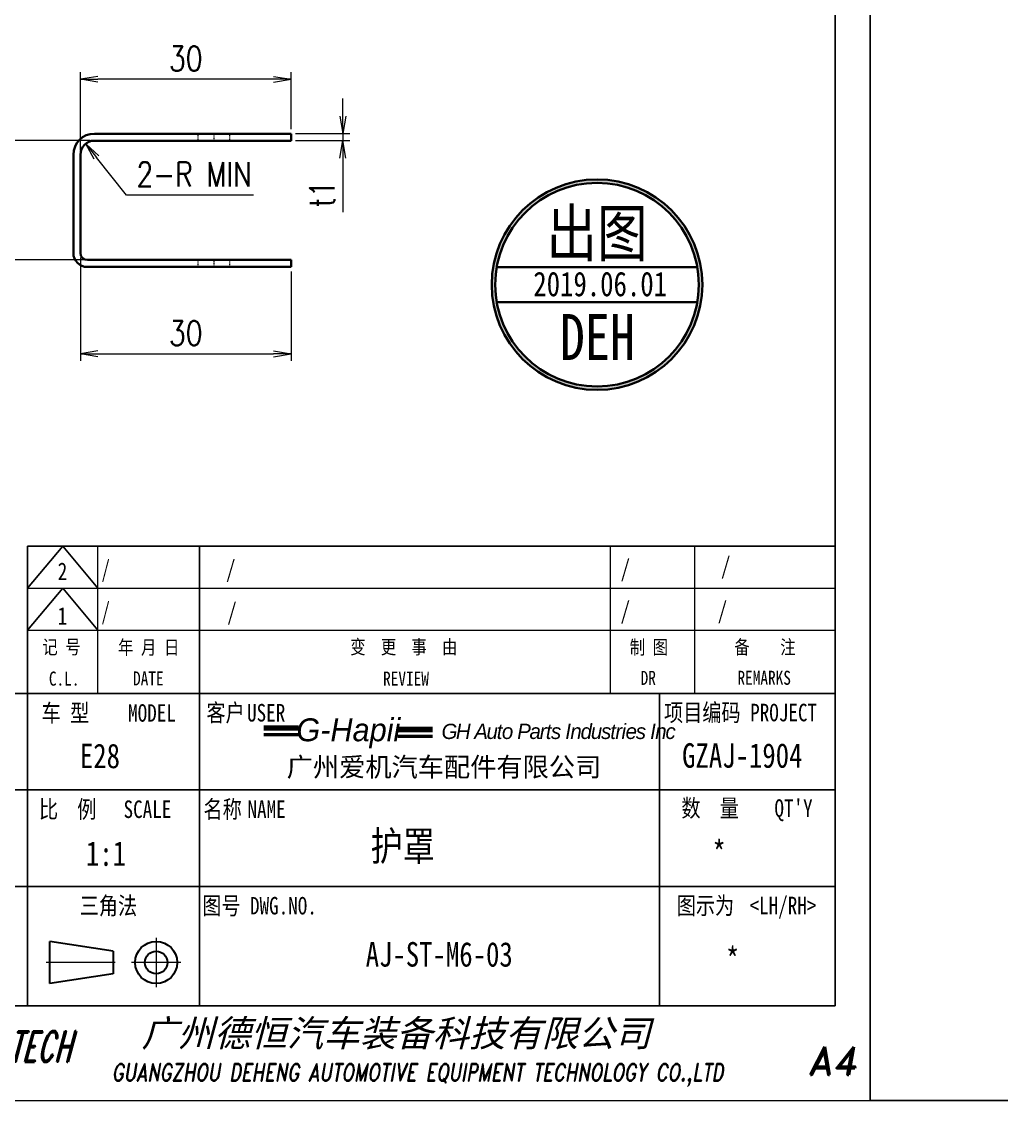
# Model space of a CAD drawing. Header units: millimetres. Extents: x -24576 to 201447, y -42879 to 13513.
# Drawn here: x 39812.7 to 39952.3, y 6233 to 6386.8 of the extents above; entities that cross this region are included whole.
import ezdxf
from ezdxf.enums import TextEntityAlignment as Align

# ---------------------------------------------------------------- set-up
doc = ezdxf.new("R2010")
doc.units = ezdxf.units.MM
doc.header["$LTSCALE"] = 0.5
for name, pattern in [('AM_ISO02W050x2', [3.75, 3, -0.75]), ('AM_ISO08W050x2', [9, 6, -0.75, 1.5, -0.75]), ('CENTER', [50.8, 31.75, -6.35, 6.35, -6.35]), ('DASHDOT', [18.5, 12, -3, 0.5, -3]), ('DASHED', [0.75, 0.5, -0.25])]:
    doc.linetypes.add(name, pattern=pattern)
for name, color, linetype, lineweight in [('DIM', 3, 'Continuous', 20), ('中心线', 2, 'AM_ISO08W050x2', 18), ('印章专用-出图', 1, 'Continuous', 80), ('图框', 7, 'Continuous', 18), ('标注线', 3, 'Continuous', 18), ('虚线', 1, 'AM_ISO02W050x2', 18)]:
    doc.layers.add(name, color=color, linetype=linetype, lineweight=lineweight)
for name, color, linetype in [('图\\M+19E79\\M+195B6\\M+18E9A', 7, 'Continuous'), ('图号', 7, 'Continuous'), ('图名', 7, 'Continuous'), ('数量', 7, 'Continuous'), ('车型', 7, 'Continuous')]:
    doc.layers.add(name, color=color, linetype=linetype)
doc.layers.add('打印', color=7, linetype='Continuous', lineweight=15, plot=False)
doc.layers.add('打印-禁用', color=7, linetype='Continuous', lineweight=15, plot=False)
doc.styles.add('DIM', font='romans.shx', dxfattribs={"width": 0.8, "bigfont": 'bigfont.shx'})
doc.styles.add('GB', font='gbeitc.shx', dxfattribs={"bigfont": 'gbcbig.shx'})
doc.styles.add('STYLE1', font='')
doc.styles.add('国标', font='simfang.ttf', dxfattribs={"width": 0.8})
doc.styles.add('宋体', font='')
doc.styles.add('标题\\M+18E9A', font='romand.shx', dxfattribs={"oblique": 10, "bigfont": 'bigfont.shx'})
doc.styles.get('STYLE1').set_extended_font_data('SimSun')
doc.styles.get('宋体').set_extended_font_data('SimSun')
doc.dimstyles.new('DEH 1-1$0', dxfattribs={"dimtxt": 3.5, "dimasz": 2.5, "dimexe": 1, "dimexo": 0.625, "dimgap": 1.2, "dimtad": 3, "dimzin": 9, "dimdsep": 46, "dimtxsty": 'DIM', "dimblk": 'OPEN', "dimcen": 0, "dimclrd": 8, "dimclre": 8, "dimclrt": 2, "dimazin": 2, "dimtfac": 0.5, "dimtmove": 0, "dimatfit": 3, "dimldrblk": 'OPEN', "dimfxl": 0, "dimtolj": 2, "dimlwd": 13, "dimlwe": 13, "dimarcsym": 0})
doc.dimstyles.new('DEH 1-1$4', dxfattribs={"dimtxt": 3.5, "dimasz": 2.5, "dimexe": 1, "dimexo": 0.625, "dimgap": 1.2, "dimtad": 3, "dimtih": 1, "dimtoh": 1, "dimzin": 9, "dimdsep": 46, "dimtxsty": 'DIM', "dimblk": 'OPEN', "dimcen": 0, "dimclrd": 8, "dimclre": 8, "dimclrt": 2, "dimazin": 2, "dimtfac": 0.5, "dimtofl": 0, "dimtmove": 0, "dimatfit": 3, "dimldrblk": 'OPEN', "dimfxl": 0, "dimtolj": 2, "dimlwd": 13, "dimlwe": 13, "dimarcsym": 0})

# ---------------------------------------------------------------- blocks, each defined once
blk = doc.blocks.new('GZDEH零件A4图框V01版')
at = {"color": 1, "linetype": 'CENTER', "lineweight": 5, "ltscale": 16.256}
for p, q in [((108.3, 23.18), (108.3, 16.14)), ((111.82, 19.66), (104.78, 19.66))]:
    blk.add_line(p, q, dxfattribs=at)
at = {"color": 2, "linetype": 'ByBlock', "lineweight": 30}
for p, q in [((102.17, 21.26), (93.17, 22.66)), ((93.17, 16.66), (93.17, 22.66)), ((102.17, 21.26), (102.17, 18.06)), ((102.17, 18.06), (93.17, 16.66))]:
    blk.add_line(p, q, dxfattribs=at)
at = {"color": 1, "linetype": 'CENTER', "lineweight": 5, "ltscale": 9.144}
blk.add_line((102.47, 19.66), (92.65, 19.66), dxfattribs=at)
at = {"color": 2, "linetype": 'ByBlock', "lineweight": 30}
for radius in [3, 1.6]:
    blk.add_circle((108.3, 19.66), radius, dxfattribs=at)
at = {"layer": '图\\M+19E79\\M+195B6\\M+18E9A', "linetype": 'Continuous'}
for p, q in [((205, 13.5), (205, 292)), ((205, 13.5), (205, 97)), ((90, 79), (205, 79)), ((90, 13.5), (90, 79)), ((25, 13.5), (205, 13.5))]:
    blk.add_line(p, q, dxfattribs=at)
at = {"layer": '图\\M+19E79\\M+195B6\\M+18E9A', "color": 9}
for p, q in [((114.5, 79), (114.5, 13.5)), ((205, 58), (25, 58)), ((114.5, 58), (114.5, 13.5)), ((180, 58), (180, 13.5)), ((25, 44.25), (205, 44.25)), ((25, 30.5), (205, 30.5))]:
    blk.add_line(p, q, dxfattribs=at)
at = {"layer": '图框', "color": 9}
for p, q in [((90, 73), (95, 79)), ((95, 79), (100, 73)), ((100, 58), (100, 79)), ((173, 58), (173, 79)), ((185, 79), (185, 58)), ((90, 73), (205, 73)), ((90, 67), (95, 73)), ((95, 73), (100, 67)), ((90, 67), (205, 67))]:
    blk.add_line(p, q, dxfattribs=at)
at = {"layer": '打印', "linetype": 'Continuous'}
for p, q in [((210, 0), (210, 297)), ((0, 0), (210, 0))]:
    blk.add_line(p, q, dxfattribs=at)
at = {"layer": '图\\M+19E79\\M+195B6\\M+18E9A', "color": 9, "style": '国标', "width": 0.8}
for s, p in [('客户', (118.19, 54)), ('USER', (123.97, 54))]:
    blk.add_text(s, height=2.5, dxfattribs=at).set_placement(p, align=Align.CENTER)
for s, p in [('项目编码 PROJECT', (180.64, 54.03)), ('比  例\u3000', (91.61, 40.25)), ('名称\u3000', (115.05, 40.25)), ('数  量', (183.12, 40.41)), ('SCALE', (103.66, 40.25)), ('NAME', (121.31, 40.25)), ("QT'Y ", (196.37, 40.41)), ('三角法', (97.41, 26.5)), ('图号', (114.87, 26.5)), ('图示为', (182.45, 26.53)), ('<LH/RH>', (192.82, 26.53)), ('DWG.NO.', (121.67, 26.5))]:
    blk.add_text(s, height=2.5, dxfattribs=at).set_placement(p)
for s, p in [('车 型', (95.38, 55.27)), ('MODEL', (107.71, 55.22))]:
    blk.add_text(s, height=2.5, dxfattribs=at).set_placement(p, align=Align.MIDDLE)
at = {"layer": '图\\M+19E79\\M+195B6\\M+18E9A', "color": 7, "lineweight": -3, "style": 'STYLE1', "oblique": 15}
blk.add_text('广州德恒汽车装备科技有限公司', height=3.8, dxfattribs=at).set_placement((106.21, 7.68))
at = {"layer": '图\\M+19E79\\M+195B6\\M+18E9A', "color": 7, "style": '标题\\M+18E9A'}
for s, height, oblique, width, p in [('DEH-TECH', 4.4, 15, 0.6, (86.78, 7.69)), ('GUANGZHOU DEHENG AUTOMOTIVE EQUIPMENT TECHNOLOGY CO.,LTD ', 2.5, 10, 0.75, (146.18, 3.62))]:
    blk.add_text(s, height=height, dxfattribs=dict(at, oblique=oblique, width=width)).set_placement(p, align=Align.MIDDLE)
at = {"layer": '图\\M+19E79\\M+195B6\\M+18E9A', "color": 7, "style": '标题\\M+18E9A', "oblique": 10}
blk.add_text('A4', height=4, dxfattribs=at).set_placement((204.57, 5.66), align=Align.MIDDLE)
at = {"layer": '图框', "color": 9, "style": '国标', "width": 0.8}
for s, p in [('记 号', (94.82, 63.62)), ('年 月 日', (107.24, 63.57)), ('变  更  事  由', (143.58, 63.63)), ('C.L.', (95.2, 59.11)), ('DATE', (107.19, 59.14)), ('REVIEW', (143.89, 59.11))]:
    blk.add_text(s, height=2, dxfattribs=at).set_placement(p, align=Align.CENTER)
for s, p in [('制 图', (178.49, 64.61)), ('备    注', (195.02, 64.64)), ('DR', (178.4, 60.22)), ('REMARKS', (194.91, 60.23))]:
    blk.add_text(s, height=2, dxfattribs=at).set_placement(p, align=Align.MIDDLE)
blk = doc.blocks.new('b2')
at = {"layer": '标注线', "color": 4, "lineweight": -3}
for p, q in [((-73.25, 9.85), (-58.93, 9.85)), ((-73.25, 9.82), (-58.93, 9.82)), ((-73.25, 9.79), (-58.93, 9.79)), ((-73.25, 9.75), (-58.93, 9.75)), ((-73.25, 9.72), (-58.93, 9.72)), ((-73.25, 9.69), (-58.93, 9.69)), ((-73.25, 9.66), (-58.93, 9.66)), ((-73.25, 9.63), (-58.93, 9.63)), ((-73.25, 9.6), (-58.93, 9.6)), ((-73.25, 9.57), (-58.93, 9.57)), ((-73.25, 9.53), (-58.93, 9.53)), ((-73.25, 9.5), (-58.93, 9.5)), ((-73.25, 9.47), (-58.93, 9.47)), ((-73.25, 9.44), (-58.93, 9.44)), ((-73.25, 9.41), (-58.93, 9.41)), ((-73.25, 9.38), (-58.93, 9.38)), ((-73.25, 9.35), (-58.93, 9.35)), ((-73.25, 9.35), (-58.93, 9.35)), ((-73.25, 9.31), (-58.93, 9.31)), ((-73.25, 9.28), (-58.93, 9.28)), ((-73.25, 9.25), (-58.93, 9.25)), ((-73.25, 9.25), (-58.93, 9.25)), ((-73.25, 9.22), (-58.93, 9.22)), ((-73.25, 9.19), (-58.93, 9.19)), ((-73.25, 9.16), (-58.93, 9.16)), ((-73.25, 9.16), (-58.93, 9.16)), ((-73.25, 9.12), (-58.93, 9.12)), ((-73.25, 9.09), (-58.93, 9.09)), ((-73.25, 9.06), (-58.93, 9.06)), ((-73.25, 9.06), (-58.93, 9.06)), ((-73.25, 9.03), (-58.93, 9.03)), ((-73.25, 9), (-58.93, 9)), ((-73.25, 9), (-58.93, 9)), ((-73.25, 8.97), (-58.93, 8.97)), ((-73.25, 8.94), (-58.93, 8.94)), ((-73.25, 8.9), (-58.93, 8.9)), ((-73.25, 8.9), (-58.93, 8.9)), ((-18.06, 9.2), (-3.75, 9.2)), ((-18.06, 9.16), (-3.75, 9.16)), ((-18.06, 9.13), (-3.75, 9.13)), ((-18.06, 9.1), (-3.75, 9.1)), ((-18.06, 9.07), (-3.75, 9.07)), ((-18.06, 9.04), (-3.75, 9.04)), ((-18.06, 9.01), (-3.75, 9.01)), ((-18.06, 8.98), (-3.75, 8.98)), ((-18.06, 8.94), (-3.75, 8.94)), ((-18.06, 8.91), (-3.75, 8.91)), ((-73.25, 8.87), (-58.93, 8.87)), ((-73.25, 8.84), (-58.93, 8.84)), ((-73.25, 8.81), (-58.93, 8.81)), ((-73.25, 8.81), (-58.93, 8.81)), ((-73.25, 8.78), (-58.93, 8.78)), ((-73.25, 8.75), (-58.93, 8.75)), ((-73.25, 8.72), (-58.93, 8.72)), ((-73.25, 8.72), (-58.93, 8.72)), ((-73.25, 8.68), (-58.93, 8.68)), ((-73.25, 8.68), (-58.93, 8.68)), ((-73.25, 8.65), (-58.93, 8.65)), ((-73.25, 8.62), (-58.93, 8.62)), ((-73.25, 8.59), (-58.93, 8.59)), ((-73.25, 8.59), (-58.93, 8.59)), ((-73.25, 8.56), (-58.93, 8.56)), ((-73.25, 8.53), (-58.93, 8.53)), ((-73.25, 8.49), (-58.93, 8.49)), ((-73.25, 8.49), (-58.93, 8.49)), ((-73.25, 8.49), (-58.93, 8.49)), ((-73.25, 8.46), (-58.93, 8.46)), ((-73.25, 8.46), (-58.93, 8.46)), ((-73.25, 8.43), (-58.93, 8.43)), ((-73.25, 8.4), (-58.93, 8.4)), ((-73.25, 8.37), (-58.93, 8.37)), ((-73.25, 8.37), (-58.93, 8.37)), ((-73.25, 8.34), (-58.93, 8.34)), ((-73.25, 8.31), (-58.93, 8.31)), ((-73.25, 8.27), (-58.93, 8.27)), ((-73.25, 6.68), (-58.93, 6.68)), ((-73.25, 6.64), (-58.93, 6.64)), ((-73.25, 6.64), (-58.93, 6.64)), ((-73.25, 6.61), (-58.93, 6.61)), ((-73.25, 6.58), (-58.93, 6.58)), ((-73.25, 6.55), (-58.93, 6.55)), ((-73.25, 6.55), (-58.93, 6.55)), ((-73.25, 6.52), (-58.93, 6.52)), ((-73.25, 6.49), (-58.93, 6.49)), ((-73.25, 6.46), (-58.93, 6.46)), ((-73.25, 6.46), (-58.93, 6.46)), ((-73.25, 6.42), (-58.93, 6.42)), ((-73.25, 6.39), (-58.93, 6.39)), ((-73.25, 6.36), (-58.93, 6.36)), ((-73.25, 6.36), (-58.93, 6.36)), ((-73.25, 6.33), (-58.93, 6.33)), ((-73.25, 6.33), (-58.93, 6.33)), ((-73.25, 6.3), (-58.93, 6.3)), ((-73.25, 6.27), (-58.93, 6.27)), ((-73.25, 6.24), (-58.93, 6.24)), ((-73.25, 6.24), (-58.93, 6.24)), ((-73.25, 6.2), (-58.93, 6.2)), ((-73.25, 6.17), (-58.93, 6.17)), ((-73.25, 6.14), (-58.93, 6.14)), ((-73.25, 6.14), (-58.93, 6.14)), ((-73.25, 6.14), (-58.93, 6.14)), ((-73.25, 6.11), (-58.93, 6.11)), ((-73.25, 6.11), (-58.93, 6.11)), ((-73.25, 6.08), (-58.93, 6.08)), ((-73.25, 6.05), (-58.93, 6.05)), ((-73.25, 6.01), (-58.93, 6.01)), ((-73.25, 6.01), (-58.93, 6.01)), ((-73.25, 5.98), (-58.93, 5.98)), ((-73.25, 5.95), (-58.93, 5.95)), ((-73.25, 5.92), (-58.93, 5.92)), ((-18.06, 8.88), (-3.75, 8.88)), ((-18.06, 8.85), (-3.75, 8.85)), ((-18.06, 8.82), (-3.75, 8.82)), ((-18.06, 8.79), (-3.75, 8.79)), ((-18.06, 8.75), (-3.75, 8.75)), ((-18.06, 8.72), (-3.75, 8.72)), ((-18.06, 8.69), (-3.75, 8.69)), ((-18.06, 8.69), (-3.75, 8.69)), ((-18.06, 8.66), (-3.75, 8.66)), ((-18.06, 8.63), (-3.75, 8.63)), ((-18.06, 8.6), (-3.75, 8.6)), ((-18.06, 8.6), (-3.75, 8.6)), ((-18.06, 8.57), (-3.75, 8.57)), ((-18.06, 8.53), (-3.75, 8.53)), ((-18.06, 8.5), (-3.75, 8.5)), ((-18.06, 8.5), (-3.75, 8.5)), ((-18.06, 8.47), (-3.75, 8.47)), ((-18.06, 8.44), (-3.75, 8.44)), ((-18.06, 8.41), (-3.75, 8.41)), ((-18.06, 8.41), (-3.75, 8.41)), ((-18.06, 8.38), (-3.75, 8.38)), ((-18.06, 8.35), (-3.75, 8.35)), ((-18.06, 8.35), (-3.75, 8.35)), ((-18.06, 8.31), (-3.75, 8.31)), ((-18.06, 8.28), (-3.75, 8.28)), ((-18.06, 8.25), (-3.75, 8.25)), ((-18.06, 8.25), (-3.75, 8.25)), ((-18.06, 8.22), (-3.75, 8.22)), ((-18.06, 8.19), (-3.75, 8.19)), ((-18.06, 8.16), (-3.75, 8.16)), ((-18.06, 8.16), (-3.75, 8.16)), ((-18.06, 8.12), (-3.75, 8.12)), ((-18.06, 8.09), (-3.75, 8.09)), ((-18.06, 8.06), (-3.75, 8.06)), ((-18.06, 8.06), (-3.75, 8.06)), ((-18.06, 8.03), (-3.75, 8.03)), ((-18.06, 8.03), (-3.75, 8.03)), ((-18.06, 8), (-3.75, 8)), ((-18.06, 7.97), (-3.75, 7.97)), ((-18.06, 7.94), (-3.75, 7.94)), ((-18.06, 7.94), (-3.75, 7.94)), ((-18.06, 7.9), (-3.75, 7.9)), ((-18.06, 7.87), (-3.75, 7.87)), ((-18.06, 7.84), (-3.75, 7.84)), ((-18.06, 7.84), (-3.75, 7.84)), ((-18.06, 7.84), (-3.75, 7.84)), ((-18.06, 7.81), (-3.75, 7.81)), ((-18.06, 7.81), (-3.75, 7.81)), ((-18.06, 7.78), (-3.75, 7.78)), ((-18.06, 7.75), (-3.75, 7.75)), ((-18.06, 7.72), (-3.75, 7.72)), ((-18.06, 7.72), (-3.75, 7.72)), ((-18.06, 7.68), (-3.75, 7.68)), ((-18.06, 7.65), (-3.75, 7.65)), ((-18.06, 7.62), (-3.75, 7.62)), ((-18.06, 5.96), (-3.75, 5.96)), ((-18.06, 5.93), (-3.75, 5.93)), ((-18.06, 5.93), (-3.75, 5.93)), ((-18.06, 5.9), (-3.75, 5.9)), ((-18.06, 5.86), (-3.75, 5.86)), ((-18.06, 5.83), (-3.75, 5.83)), ((-18.06, 5.83), (-3.75, 5.83)), ((-18.06, 5.8), (-3.75, 5.8)), ((-18.06, 5.77), (-3.75, 5.77)), ((-18.06, 5.74), (-3.75, 5.74)), ((-18.06, 5.74), (-3.75, 5.74)), ((-18.06, 5.71), (-3.75, 5.71)), ((-18.06, 5.68), (-3.75, 5.68)), ((-18.06, 5.64), (-3.75, 5.64)), ((-18.06, 5.64), (-3.75, 5.64)), ((-18.06, 5.61), (-3.75, 5.61)), ((-18.06, 5.61), (-3.75, 5.61)), ((-18.06, 5.58), (-3.75, 5.58)), ((-18.06, 5.55), (-3.75, 5.55)), ((-18.06, 5.52), (-3.75, 5.52)), ((-18.06, 5.52), (-3.75, 5.52)), ((-18.06, 5.49), (-3.75, 5.49)), ((-18.06, 5.46), (-3.75, 5.46)), ((-18.06, 5.42), (-3.75, 5.42)), ((-18.06, 5.42), (-3.75, 5.42)), ((-18.06, 5.42), (-3.75, 5.42)), ((-18.06, 5.39), (-3.75, 5.39)), ((-18.06, 5.39), (-3.75, 5.39)), ((-18.06, 5.36), (-3.75, 5.36)), ((-18.06, 5.33), (-3.75, 5.33)), ((-18.06, 5.3), (-3.75, 5.3)), ((-18.06, 5.3), (-3.75, 5.3)), ((-18.06, 5.27), (-3.75, 5.27)), ((-18.06, 5.23), (-3.75, 5.23)), ((-18.06, 5.2), (-3.75, 5.2))]:
    blk.add_line(p, q, dxfattribs=at)
at = {"layer": '标注线', "color": 4, "style": '宋体'}
blk.add_text('广州爱机汽车配件有限公司', height=7.92, dxfattribs=at).set_placement((-63.82, -10.99))
at = {"layer": '标注线', "color": 4, "attachment_point": 1, "line_spacing_factor": 0.4, "style": 'GB'}
for s, insert, char_height, width in [('{\\fFZYaoTi|b0|i1|c134|p2;G-Hapii}', (-59.84, 13.02), 9.45, 44.8989), ('{\\fFZYaoTi|b0|i1|c134|p2;\\T0.9;GH Auto Parts Industries Inc}', (0, 10.8), 6.3, 120.1489)]:
    blk.add_mtext(s, dxfattribs=dict(at, insert=insert, char_height=char_height, width=width))
blk = doc.blocks.new('A$C3D6C2CD6')
at = {"layer": 'DIM', "color": 3}
for p, q in [((5, 6), (0, 0)), ((10, 0), (5, 6)), ((0, 0), (10, 0))]:
    blk.add_line(p, q, dxfattribs=at)
blk = doc.blocks.new('_Open')
at = {"color": 0, "linetype": 'ByBlock', "lineweight": -2}
for p, q in [((-1, 0.167), (0, 0)), ((-1, -0.167), (0, 0)), ((0, 0), (-1, 0))]:
    blk.add_line(p, q, dxfattribs=at)
blk = doc.blocks.new('*D13')
at = {"layer": 'Defpoints', "color": 0, "transparency": 16777216}
for p in [(39821.1, 6378.54), (39851.1, 6370.79), (39821.1, 6367.79)]:
    blk.add_point(p, dxfattribs=at)
at = {"layer": '标注线', "color": 8, "lineweight": 13, "transparency": 16777216}
for p, q in [((39821.1, 6368.41), (39821.1, 6379.54)), ((39851.1, 6371.41), (39851.1, 6379.54)), ((39848.6, 6378.54), (39823.6, 6378.54))]:
    blk.add_line(p, q, dxfattribs=at)
at = {"layer": '标注线', "color": 8, "lineweight": 13, "transparency": 16777216, "xscale": 2.5, "yscale": 2.5, "zscale": 2.5, "rotation": 180}
blk.add_blockref('_Open', (39821.1, 6378.54), dxfattribs=at)
at = {"layer": '标注线', "color": 8, "lineweight": 13, "transparency": 16777216, "xscale": 2.5, "yscale": 2.5, "zscale": 2.5}
blk.add_blockref('_Open', (39851.1, 6378.54), dxfattribs=at)
at = {"layer": '标注线', "color": 2, "transparency": 16777216, "insert": (39836.1, 6381.49), "char_height": 3.5, "attachment_point": 5, "style": 'DIM'}
blk.add_mtext('\\A2;30', dxfattribs=at)
blk = doc.blocks.new('*D14')
at = {"layer": 'Defpoints', "color": 0, "transparency": 16777216}
for p in [(39823.1, 6369.79), (39810.19, 6352.79), (39823.1, 6352.79)]:
    blk.add_point(p, dxfattribs=at)
at = {"layer": '标注线', "color": 8, "lineweight": 13, "transparency": 16777216}
for p, q in [((39822.47, 6369.79), (39809.19, 6369.79)), ((39810.19, 6367.29), (39810.19, 6355.29)), ((39822.47, 6352.79), (39809.19, 6352.79))]:
    blk.add_line(p, q, dxfattribs=at)
at = {"layer": '标注线', "color": 8, "lineweight": 13, "transparency": 16777216, "xscale": 2.5, "yscale": 2.5, "zscale": 2.5}
for p, rotation in [((39810.19, 6369.79), 90), ((39810.19, 6352.79), 270)]:
    blk.add_blockref('_Open', p, dxfattribs=dict(at, rotation=rotation))
at = {"layer": '标注线', "color": 2, "transparency": 16777216, "insert": (39807.24, 6361.29), "char_height": 3.5, "attachment_point": 5, "rotation": 90, "style": 'DIM'}
blk.add_mtext('\\A2;17', dxfattribs=at)
blk = doc.blocks.new('*D15')
at = {"layer": 'Defpoints', "color": 0, "transparency": 16777216}
for p in [(39821.1, 6353.79), (39851.1, 6351.79), (39851.1, 6339.4)]:
    blk.add_point(p, dxfattribs=at)
at = {"layer": '标注线', "color": 8, "lineweight": 13, "transparency": 16777216}
for p, q in [((39821.1, 6353.16), (39821.1, 6338.4)), ((39851.1, 6351.16), (39851.1, 6338.4)), ((39823.6, 6339.4), (39848.6, 6339.4))]:
    blk.add_line(p, q, dxfattribs=at)
at = {"layer": '标注线', "color": 8, "lineweight": 13, "transparency": 16777216, "xscale": 2.5, "yscale": 2.5, "zscale": 2.5, "rotation": 180}
blk.add_blockref('_Open', (39821.1, 6339.4), dxfattribs=at)
at = {"layer": '标注线', "color": 8, "lineweight": 13, "transparency": 16777216, "xscale": 2.5, "yscale": 2.5, "zscale": 2.5}
blk.add_blockref('_Open', (39851.1, 6339.4), dxfattribs=at)
at = {"layer": '标注线', "color": 2, "transparency": 16777216, "insert": (39836.1, 6342.35), "char_height": 3.5, "attachment_point": 5, "style": 'DIM'}
blk.add_mtext('\\A2;30', dxfattribs=at)
blk = doc.blocks.new('*D16')
at = {"layer": 'Defpoints', "color": 0, "transparency": 16777216}
for p in [(39851.1, 6370.79), (39851.1, 6369.79), (39858.47, 6369.79)]:
    blk.add_point(p, dxfattribs=at)
at = {"layer": '标注线', "color": 8, "lineweight": 13, "transparency": 16777216}
for p, q in [((39858.47, 6373.29), (39858.47, 6375.79)), ((39851.72, 6370.79), (39859.47, 6370.79)), ((39851.72, 6369.79), (39859.47, 6369.79)), ((39858.47, 6370.79), (39858.47, 6369.79)), ((39858.47, 6367.29), (39858.47, 6359.59))]:
    blk.add_line(p, q, dxfattribs=at)
at = {"layer": '标注线', "color": 8, "lineweight": 13, "transparency": 16777216, "xscale": 2.5, "yscale": 2.5, "zscale": 2.5}
for p, rotation in [((39858.47, 6370.79), 270), ((39858.47, 6369.79), 90)]:
    blk.add_blockref('_Open', p, dxfattribs=dict(at, rotation=rotation))
at = {"layer": '标注线', "color": 2, "transparency": 16777216, "insert": (39855.52, 6362.19), "char_height": 3.5, "attachment_point": 5, "rotation": 90, "style": 'DIM'}
blk.add_mtext('\\A2;{\\Fromans,bigfont|c134;t}1', dxfattribs=at)
blk = doc.blocks.new('*D17')
at = {"layer": 'Defpoints', "color": 0, "transparency": 16777216}
for p in [(39821.85, 6369.35), (39823.1, 6367.79)]:
    blk.add_point(p, dxfattribs=at)
at = {"layer": '标注线', "color": 8, "lineweight": 13, "transparency": 16777216}
for p, q in [((39827.65, 6362.04), (39823.41, 6367.39)), ((39845.73, 6362.04), (39827.65, 6362.04))]:
    blk.add_line(p, q, dxfattribs=at)
at = {"layer": '标注线', "color": 8, "lineweight": 13, "transparency": 16777216, "xscale": 2.5, "yscale": 2.5, "zscale": 2.5, "rotation": 128.3607653513675}
blk.add_blockref('_Open', (39821.85, 6369.35), dxfattribs=at)
at = {"layer": '标注线', "color": 2, "transparency": 16777216, "insert": (39837.29, 6364.99), "char_height": 3.5, "attachment_point": 5, "style": 'DIM'}
blk.add_mtext('\\A2;{\\Fromans,bigfont|c134;2-R MIN}', dxfattribs=at)
blk = doc.blocks.new('出图章')
at = {"layer": '印章专用-出图'}
h = blk.add_hatch(color=256, dxfattribs=at)
h.paths.add_polyline_path([(-15, 0, 1), (15, 0, 1)])
h.paths.add_polyline_path([(14.5, 0, -1), (-14.5, 0, -1)], flags=16)
h.paths.add_polyline_path([(-7.31, -12.35), (7.41, -12.35), (7.41, -2.73), (-7.31, -2.73)], flags=8)
at = {"layer": '印章专用-出图', "lineweight": 35}
for p, q in [((-14.28, 2.5), (14.28, 2.5)), ((-14.28, -2.5), (14.28, -2.5))]:
    blk.add_line(p, q, dxfattribs=at)
for radius in [15, 14.5]:
    blk.add_circle((0, 0), radius, dxfattribs=at)
at = {"layer": '印章专用-出图', "color": 4, "style": '国标', "width": 0.8}
blk.add_text('DEH', height=6.562, dxfattribs=at).set_placement((0.05, -10.74), align=Align.CENTER)
at = {"layer": '印章专用-出图', "color": 3, "style": '国标', "width": 0.8}
blk.add_attdef('出图', text='', height=6.6, dxfattribs=at).set_placement((0, 7.35), align=Align.MIDDLE_CENTER)
at = {"layer": '印章专用-出图', "color": 2, "style": '国标', "width": 0.8}
blk.add_attdef('XXXX.XX.XX', text='', height=3.5, dxfattribs=at).set_placement((0.45, 0.1), align=Align.MIDDLE_CENTER)
blk = doc.blocks.new('YZ-CT')
at = {"layer": '印章专用-出图'}
blk.add_blockref('出图章', (0.63, 0), dxfattribs=at).add_auto_attribs({'出图': '出图', 'XXXX.XX.XX': '2019.06.01'})
blk = doc.blocks.new('GZDEH零件A3图框V01版')
at = {"layer": '打印-禁用', "linetype": 'Continuous'}
for p, q in [((2857.49, -1549.46), (2857.49, -1846.46)), ((2857.49, -1846.46), (3277.49, -1846.46))]:
    blk.add_line(p, q, dxfattribs=at)
blk = doc.blocks.new('DEH A3')
at = {"layer": '图框'}
blk.add_blockref('GZDEH零件A3图框V01版', (-2857.49, 1846.46), dxfattribs=at)

msp = doc.modelspace()

# ---------------------------------------------------------------- linework, layer by layer
at = {"color": 7, "lineweight": 35}
for p, q in [((39823.096, 6370.786), (39851.096, 6370.786)), ((39851.096, 6369.786), (39823.096, 6369.786)), ((39851.096, 6352.786), (39822.096, 6352.786)), ((39822.096, 6351.786), (39851.096, 6351.786))]:
    msp.add_line(p, q, dxfattribs=at)
at = {"color": 7, "lineweight": 35, "ltscale": 0.025}
for p, q in [((39851.096, 6369.786), (39851.096, 6370.786)), ((39851.096, 6351.786), (39851.096, 6352.786))]:
    msp.add_line(p, q, dxfattribs=at)
at = {"color": 7, "lineweight": 35, "ltscale": 0.35}
for p, q in [((39820.096, 6353.786), (39820.096, 6367.786)), ((39821.096, 6367.786), (39821.096, 6353.786))]:
    msp.add_line(p, q, dxfattribs=at)
at = {"color": 7, "lineweight": 35}
for centre, radius, start, end in [((39823.096, 6367.786), 3, 90, 180), ((39823.096, 6367.786), 2, 90, 180), ((39822.096, 6353.786), 2, 180, 270), ((39822.096, 6353.786), 1, 180, 270)]:
    msp.add_arc(centre, radius, start, end, dxfattribs=at)
at = {"layer": '中心线', "linetype": 'DASHDOT', "lineweight": 13, "ltscale": 0.030015}
for p, q in [((39840.096, 6370.886), (39840.096, 6369.685)), ((39840.096, 6352.886), (39840.096, 6351.685))]:
    msp.add_line(p, q, dxfattribs=at)
at = {"layer": '打印'}
msp.add_lwpolyline([(39933.585, 6530.014), (40353.585, 6530.014), (40353.585, 6233.014), (39933.585, 6233.014)], close=True, dxfattribs=at)
at = {"layer": '虚线', "linetype": 'DASHED', "lineweight": 13, "ltscale": 0.025}
for p, q in [((39837.846, 6370.786), (39837.846, 6369.786)), ((39837.846, 6370.786), (39837.846, 6369.786)), ((39842.346, 6370.786), (39842.346, 6369.786)), ((39842.346, 6370.786), (39842.346, 6369.786)), ((39837.846, 6352.786), (39837.846, 6351.786)), ((39837.846, 6352.786), (39837.846, 6351.786)), ((39842.346, 6352.786), (39842.346, 6351.786)), ((39842.346, 6352.786), (39842.346, 6351.786))]:
    msp.add_line(p, q, dxfattribs=at)

# ---------------------------------------------------------------- block references
at = {"layer": '印章专用-出图'}
msp.add_blockref('YZ-CT', (39894.055, 6349.268), dxfattribs=at)
at = {"layer": '图\\M+19E79\\M+195B6\\M+18E9A', "color": 3}
for p in [(39813.585, 6306.014), (39813.585, 6300.014)]:
    msp.add_blockref('A$C3D6C2CD6', p, dxfattribs=at)
at = {"layer": '图\\M+19E79\\M+195B6\\M+18E9A', "color": 7, "xscale": 0.3456000000005588, "yscale": 0.3456000000005588, "zscale": 0.3456000000005588}
msp.add_blockref('b2', (39872.54, 6282.964), dxfattribs=at)
at = {"layer": '图框'}
for name, p in [('GZDEH零件A4图框V01版', (39723.585, 6233.014)), ('DEH A3', (39933.585, 6233.014))]:
    msp.add_blockref(name, p, dxfattribs=at)

# ---------------------------------------------------------------- texts
at = {"layer": '图\\M+19E79\\M+195B6\\M+18E9A', "color": 3, "style": '国标'}
for s, height, width, p in [('/', 2.5, 0.705904, (39824.095, 6307.486)), ('/', 2.5, 0.8, (39841.83, 6307.486)), ('/', 2.5, 0.8, (39898.035, 6307.585)), ('/', 2.5, 0.8, (39912.33, 6307.956)), ('2', 2.5, 0.8, (39817.863, 6307.17)), ('/', 2.5, 0.705904, (39824.095, 6301.486)), ('/', 2.5, 0.8, (39842.002, 6301.402)), ('/', 2.5, 0.8, (39898.035, 6301.585)), ('/', 2.5, 0.8, (39911.866, 6301.596)), ('1', 2.5, 0.8, (39817.852, 6300.81)), ('GZAJ-1904', 3.5, 0.8, (39906.802, 6280.424)), ('1:1', 3.5, 0.8, (39821.885, 6266.447)), ('*', 3.5, 0.8, (39913.044, 6251.314))]:
    msp.add_text(s, height=height, dxfattribs=dict(at, width=width)).set_placement(p)
at = {"layer": '图号', "color": 3, "style": '国标', "width": 0.8}
msp.add_text('AJ-ST-M6-03', height=3.5, dxfattribs=at).set_placement((39861.733, 6252.082))
at = {"layer": '图名', "color": 3, "style": '国标', "width": 0.8}
msp.add_text('护罩', height=4.2, dxfattribs=at).set_placement((39862.43, 6267.176))
at = {"layer": '数量', "color": 3, "style": '国标', "width": 0.8}
msp.add_text('*', height=3.5, dxfattribs=at).set_placement((39911.123, 6266.525))
at = {"layer": '车型', "color": 3, "style": '国标', "width": 0.8}
msp.add_text('E28', height=3.5, dxfattribs=at).set_placement((39821.023, 6280.365))

# ---------------------------------------------------------------- dimensions: what is measured, and where the dimension line sits
at = {"layer": '标注线'}
for base, p1, p2, picture, middle in [((39821.096, 6378.545), (39851.096, 6370.786), (39821.096, 6367.786), '*D13', (39836.096, 6381.495)), ((39851.096, 6339.404), (39821.096, 6353.786), (39851.096, 6351.786), '*D15', (39836.096, 6342.354))]:
    dim = msp.add_linear_dim(base=base, p1=p1, p2=p2, dimstyle='DEH 1-1$0', dxfattribs=at)
    dim.commit()
    dim.dimension.update_dxf_attribs({"geometry": picture, "text_midpoint": middle})
dim = msp.add_linear_dim(base=(39858.471, 6369.786), p1=(39851.096, 6370.786), p2=(39851.096, 6369.786), angle=90, text='{\\Fromans,bigfont|c134;t}<>', dimstyle='DEH 1-1$0', dxfattribs=at)
dim.commit()
dim.dimension.update_dxf_attribs({"geometry": '*D16', "text_midpoint": (39855.521, 6362.186)})
dim = msp.add_linear_dim(base=(39810.191, 6352.786), p1=(39823.096, 6369.786), p2=(39823.096, 6352.786), angle=90, dimstyle='DEH 1-1$0', dxfattribs=at)
dim.commit()
dim.dimension.update_dxf_attribs({"geometry": '*D14', "text_midpoint": (39807.241, 6361.286)})
dim = msp.add_radius_dim(center=(39823.096, 6367.786), mpoint=(39821.855, 6369.354), text='{\\Fromans,bigfont|c134;2-R MIN}', dimstyle='DEH 1-1$4', override={"dimtmove": 1}, dxfattribs=at)
dim.commit()
dim.dimension.update_dxf_attribs({"geometry": '*D17', "text_midpoint": (39827.645, 6362.038), "dimtype": 164})

doc.saveas('drawing.dxf')
